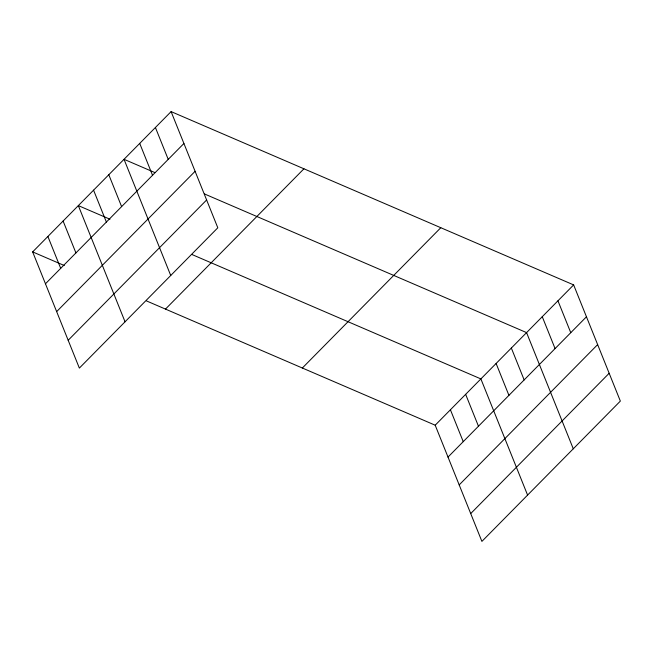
<?xml version="1.0" encoding="UTF-8"?>
<svg xmlns="http://www.w3.org/2000/svg" width="653" height="653" viewBox="0 0 653 653"><rect width="100%" height="100%" fill="white"/><g stroke="black" fill="none" stroke-linecap="round" stroke-linejoin="round"><path stroke-width="0.98" d="M171.102 111.606L217.808 227.791L79.356 368.096L32.65 251.903L171.102 111.606L573.644 284.904L620.35 401.097L481.898 541.394L435.192 425.209L146.509 300.927M45.465 283.786L183.917 143.48M56.648 311.612L195.1 171.306M68.173 340.27L206.626 199.973M165.487 309.098L303.939 168.792M302.347 368.014L440.799 227.717M435.192 425.209L573.644 284.904M448.007 457.084L586.459 316.787M459.19 484.91L597.642 344.604M470.715 513.576L609.167 373.271M154.753 172.531L124.029 159.308L170.735 275.501M204.454 193.933L526.571 332.606L573.277 448.799M109.965 219.22L78.336 205.605L125.049 321.798M192.202 254.621L480.877 378.903L527.583 495.096M32.65 251.903L64.28 265.518M557.948 300.804L570.763 332.687M542.259 316.705L555.074 348.588M511.34 348.041L524.155 379.924M496.109 363.476L508.924 395.351M465.646 394.339L478.461 426.221M450.415 409.774L463.238 441.657M155.414 127.506L168.229 159.389M139.718 143.407L152.533 175.29M108.798 174.743L121.613 206.617M93.567 190.17L106.382 222.053M63.112 221.041L75.928 252.923M47.881 236.476L60.696 268.35"/></g></svg>
